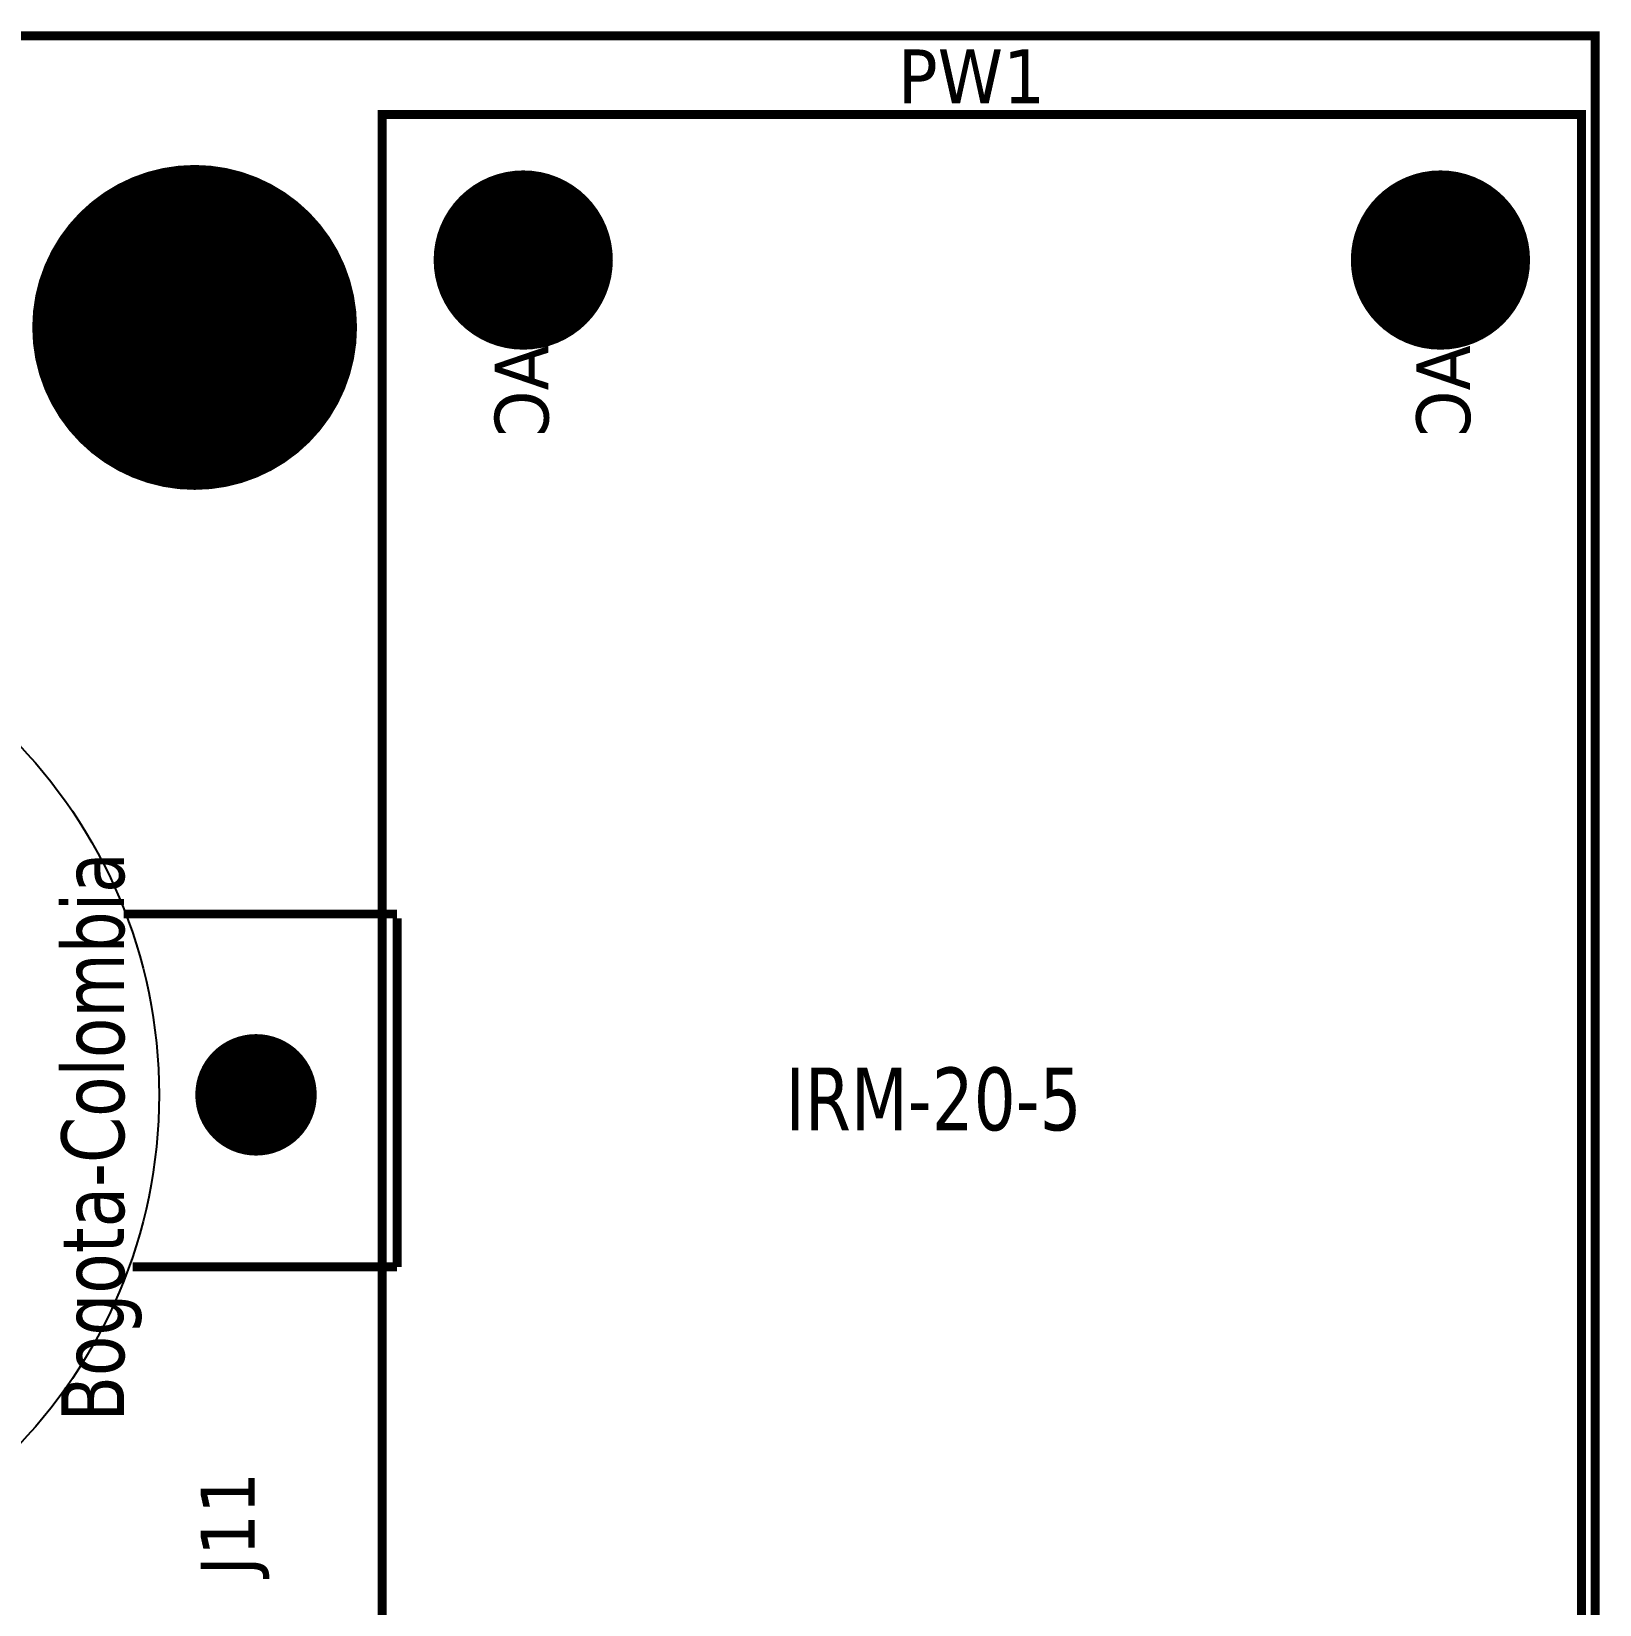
# Model space of a CAD drawing. Header units: millimetres. Extents: x 123.5 to 144.3, y 105.4 to 121.6.
# Drawn here: x 130.813 to 133.333, y 112.96 to 115.488 of the extents above; entities that cross this region are included whole.
import ezdxf

# ---------------------------------------------------------------- set-up
doc = ezdxf.new("R2010")
doc.units = ezdxf.units.MM
doc.layers.add('DESC', color=250, linetype='Continuous')
doc.styles.get("Standard").update_dxf_attribs({"font": 'tahoma.ttf'})

# ---------------------------------------------------------------- blocks, each defined once
blk = doc.blocks.new('EPAD')
at = {"const_width": 0.5}
blk.add_lwpolyline([(-0.25, 0, 1), (0.25, 0, 1)], format="xyb", close=True, dxfattribs=at)
blk = doc.blocks.new('card')
at = {"const_width": 0.012}
for points in [[(107.5319, 110.444), (113.6676, 110.444), (113.6676, 116.3461), (107.5319, 116.3461), (107.5319, 110.444)], [(107.5319, 110.444), (113.6676, 110.444), (113.6676, 116.3461), (107.5319, 116.3461), (107.5319, 110.444)], [(107.5319, 110.444), (113.6676, 110.444), (113.6676, 116.3461), (107.5319, 116.3461), (107.5319, 110.444)], [(112.0432, 113.1464), (113.6495, 113.1464), (113.6495, 116.2409), (112.0432, 116.2409), (112.0432, 113.1464)], [(112.0432, 113.1464), (113.6495, 113.1464), (113.6495, 116.2409), (112.0432, 116.2409), (112.0432, 113.1464)], [(112.0432, 113.1464), (113.6495, 113.1464), (113.6495, 116.2409), (112.0432, 116.2409), (112.0432, 113.1464)], [(112.0632, 115.1705), (111.6971, 115.1705)], [(112.0632, 115.1705), (111.6971, 115.1705)], [(112.0632, 115.1705), (111.6971, 115.1705)], [(112.0632, 115.1646), (112.0632, 114.6981)], [(112.0632, 115.1646), (112.0632, 114.6981)], [(112.0632, 115.1646), (112.0632, 114.6981)], [(111.7089, 114.6981), (112.0632, 114.6981)], [(111.7089, 114.6981), (112.0632, 114.6981)], [(111.7089, 114.6981), (112.0632, 114.6981)]]:
    blk.add_lwpolyline(points, dxfattribs=at)
blk.add_circle((111.0652, 114.9284), 0.6791)
blk.add_circle((111.0652, 114.9284), 0.6791)
blk.add_circle((111.0652, 114.9284), 0.6791)
at = {"zscale": 1.5}
for p, xscale, yscale in [((111.792, 115.9558), 0.4349999999999999, 0.4349999999999999), ((112.2321, 116.046), 0.24, 0.24), ((113.4605, 116.046), 0.24, 0.24), ((111.8742, 114.9284), 0.1626375, 0.1626375)]:
    blk.add_blockref('EPAD', p, dxfattribs=dict(at, xscale=xscale, yscale=yscale))
for s, height, width, p in [('PW1', 0.072, 1.041667, (112.7338, 116.2559)), ('PW1', 0.072, 1.041667, (112.7338, 116.2559)), ('PW1', 0.072, 1.041667, (112.7338, 116.2559)), ('IRM-20-5', 0.084, 0.892857, (112.5833, 114.881)), ('IRM-20-5', 0.084, 0.892857, (112.5833, 114.881)), ('IRM-20-5', 0.084, 0.892857, (112.5833, 114.881))]:
    blk.add_text(s, height=height, dxfattribs=dict(width=width)).set_placement(p)
at = {"text_generation_flag": 2, "width": 1.041667}
for p in [(112.2659, 115.9319), (112.2659, 115.9319), (112.2659, 115.9319), (113.5002, 115.9319), (113.5002, 115.9319), (113.5002, 115.9319)]:
    blk.add_text('AC', height=0.072, rotation=90, dxfattribs=at).set_placement(p)
for s, height, width, p in [('Bogota-Colombia', 0.084, 0.892857, (111.6975, 114.4912)), ('Bogota-Colombia', 0.084, 0.892857, (111.6975, 114.4912)), ('Bogota-Colombia', 0.084, 0.892857, (111.6975, 114.4912)), ('J11', 0.072, 1.041667, (111.8722, 114.2849)), ('J11', 0.072, 1.041667, (111.8722, 114.2849)), ('J11', 0.072, 1.041667, (111.8722, 114.2849))]:
    blk.add_text(s, height=height, rotation=90, dxfattribs=dict(width=width)).set_placement(p)

msp = doc.modelspace()

# ---------------------------------------------------------------- block references
at = {"layer": 'DESC', "xscale": 1.2, "yscale": 1.2, "zscale": 1.2}
msp.add_blockref('card', (-3.075, -24.1348), dxfattribs=at)

doc.saveas('drawing.dxf')
